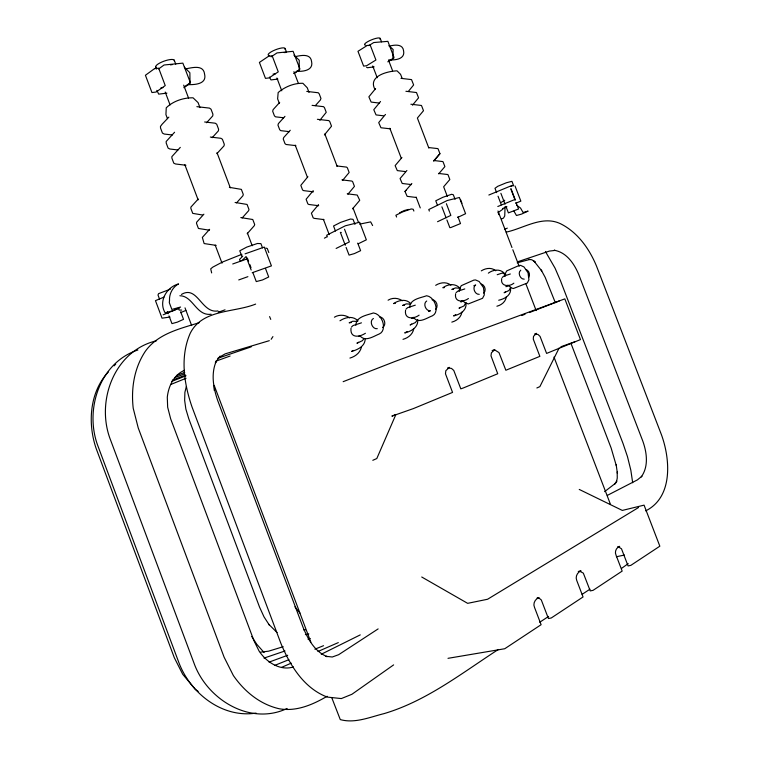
<?xml version="1.0" encoding="UTF-8"?>
<svg xmlns="http://www.w3.org/2000/svg" width="759" height="759" viewBox="0 0 759 759"><rect width="100%" height="100%" fill="white"/><g stroke="black" fill="none" stroke-linecap="round" stroke-linejoin="round"><path stroke-width="1.14" d="M214.171 390.268L214.351 385.743M510.56 288.05C511.481 295.232 504.726 298.885 498.71 300.232M504.858 276.304L505.039 274.122L506.67 270.935L518.985 265.527L520.56 265.375L523.966 266.921L528.065 272.823L528.909 279.815L527.325 283.022L513.407 288.505L511.699 288.059L507.837 285.166M504.868 276.181L505.039 274.122M466.007 303.23C466.813 310.668 459.84 314.492 453.597 315.934L455.779 314.624M459.242 291.295L459.47 289.008L461.282 285.659L473.806 280.118L475.504 279.938L479.157 281.513L483.492 287.642L484.299 294.938L482.534 298.315L468.265 303.951L464.593 302.424L462.516 300.45M417.754 319.672C418.418 327.385 411.217 331.389 404.718 332.945L407.099 331.55M409.746 307.556C409.661 299.055 420.657 297.983 426.624 295.744C430.799 296.314 433.636 300.042 435.135 303.714C436.643 307.68 436.899 313.78 432.364 315.829C426.624 317.964 418.598 324.178 413.522 317.461M351 328.239C349.937 338.021 358.741 337.584 365.411 333.277M365.174 338.486C365.402 346.132 357.859 349.671 351.588 351.436L353.324 350.44M355.857 325.26C355.962 316.522 367.128 315.222 373.39 312.955C377.811 313.458 380.923 317.309 382.498 321.199C384.13 325.45 384.12 331.873 379.282 333.969C373.371 336.322 365.107 342.394 359.794 335.601M405.553 310.26C404.168 319.207 413.257 319.435 419.11 315.156M455.618 293.752C454.157 302.186 462.943 302.575 468.426 298.515M501.737 278.553C500.02 286.247 509.033 287.272 513.852 283.192M186.334 386.568L184.902 392.299L184.646 400.354L185.86 409.054L188.801 418.807L259.569 607.162L264.047 616.925L269.208 624.885L268.819 624.353L277.035 632.513M506.376 296.731C505.674 301.731 501.576 305.033 496.898 306.228M510.655 287.281L509.052 290.479L504.109 292.746L505.447 291.94M465.865 302.518L464.081 305.877L459.005 308.22L460.447 307.367M461.908 312.177C461.036 317.395 456.719 320.829 451.823 322.129M413.75 328.894C412.697 334.358 408.133 337.935 402.991 339.349M361.436 347.072C360.164 352.793 355.335 356.531 349.918 358.077M528.795 277.348C530.484 274.54 528.957 270.327 525.759 269.436M559.108 348.087L539.877 386.635L536.85 387.972M271.172 339.282L272.917 336.598M507.107 285.621L505.959 286.684L508.663 285.564M351.455 327.072L353.049 325.564L361.445 322.841M462.06 300.82L460.808 301.949L463.55 300.811M416.549 321.048L415.344 322.566L410.097 324.994L411.682 324.074M406.018 309.131L407.621 307.661L415.306 305.165M413.238 317.3L411.862 318.495L413.702 317.736M435.713 309.311C438.74 306.257 436.463 299.862 432.061 299.748M456.093 292.661L457.696 291.238L464.764 288.942M363.656 339.121L362.318 340.725L356.92 343.239L358.646 342.252M483.768 293.107C486.519 290.412 484.944 285.09 481.329 284.027M502.211 277.5L503.805 276.105L510.333 273.99M438.702 173.858L444.888 166.6L443.247 162.293L442.905 161.582L433.522 160.481M416.425 197.492L407.137 196.344L405.002 191.467L405.98 190.329M405.002 191.467L411.843 183.46M439.945 153.688L433.759 160.936L439.945 153.688L438.304 149.39L437.943 148.622L428.569 147.54M399.623 212.824L404.262 210.509L408.646 209.408M406.89 170.5L400.059 178.545L402.223 183.469L411.501 184.598M352.546 208.858L359.747 200.3L357.223 195.054L347.252 193.811M401.938 157.549L395.126 165.623L397.308 170.604L405.42 171.572M347.973 194.162L354.444 186.391L352.679 181.752L351.901 181.078L341.939 179.864M318.514 204.617L311.399 213.194L313.163 217.833L314.122 218.336L323.97 219.607M342.688 180.291L349.149 172.483L347.385 167.853L346.578 167.113L336.635 165.917M412.469 105.188L418.57 97.835L416.473 92.532L405.913 91.279M385.468 114.429L378.703 122.597L380.952 127.759L390.392 128.831M408.285 91.516L413.636 84.961L411.53 79.6L400.961 78.348M313.211 190.661L306.105 199.266L307.869 203.905L308.856 204.475L318.695 205.727M307.907 176.705L300.82 185.348L302.585 189.987L303.591 190.613L313.42 191.847M380.534 101.507L373.779 109.704L376.047 114.913L383.371 115.785M375.601 88.585L368.865 96.82L371.142 102.085L379.538 103.091M247.187 233.734L254.293 225.698L254.682 224.541L252.775 219.512L240.812 217.586M324.406 134.931L331.522 126.193L329.767 121.573L328.875 120.615L317.395 119.305M242.216 217.899L248.62 210.698L248.971 209.465L247.073 204.446L235.091 202.463M319.852 120.292L326.237 112.323L324.482 107.702L323.571 106.677L312.082 105.359M315.308 105.672L320.307 100.103L320.962 98.461L319.207 93.841L318.268 92.759L306.778 91.412M209.617 229.313L202.349 237.425L204.124 243.554L216.182 245.394M236.533 202.881L242.946 195.708L243.269 194.399L241.371 189.38L229.379 187.35M290.251 130.254L283.714 137.531L283.23 139.001L284.986 143.631L286.067 144.485L295.858 145.633M284.967 116.326L278.42 123.584L277.955 125.121L279.71 129.751L280.821 130.662L289.511 131.658M203.896 214.18L196.628 222.254L196.524 223.431L198.431 228.459L209.342 230.195M198.194 199.057L190.907 207.093L190.841 208.345L192.739 213.374L202.501 215.006M279.682 102.418L273.126 109.638L272.68 111.241L274.435 115.871L275.574 116.839L283.695 117.768M216.894 153.65L224.057 145.804L224.285 144.248L222.396 139.239L220.888 138.29L210.347 137.047M212.197 137.673L218.393 130.852L218.601 129.22L216.704 124.21L215.177 123.195L204.645 121.981M206.552 122.759L212.738 115.909L212.918 114.201L211.021 109.201L209.465 108.101L196.885 106.668M180.291 147.379L171.866 156.639L171.895 158.138L173.783 163.157L175.509 163.972L185.927 165.253M174.579 132.246L166.164 141.516L166.212 143.09L168.109 148.109L169.864 149.001L177.948 149.978M108.528 371.758C89.59 391.919 87.456 423.19 96.156 448.503L174.323 657.721L182.739 674.315L195.272 689.314L198.137 691.421M114.106 365.838L115.691 364.149M168.868 117.123L162.122 124.21L160.462 126.411L160.538 128.062L162.435 133.072L164.219 134.039L172.293 134.988M241.874 260.735L246.077 256.551L251.172 270.024M245.062 253.857L264.303 247.083L271.428 265.887L252.197 272.718M502.97 209.105L497.885 212.767M501.291 202.33L504.735 200.224M604.61 491.642L615.606 483.179L614.724 483.995L616.697 481.045L616.336 482.658L617.257 478.047L617.19 471.918M158.65 68.927L164.058 64.999L182.862 63.139L190.148 82.048L189.902 83.035L184.428 86.801M621.507 568.415L628.234 563.633M393.617 664.893L351.92 694.276L341.332 698.574L327.262 697.085C303.875 688.185 289.976 665.387 280.849 643.281L191.98 406.852C183.925 383.342 179.911 356.616 190.281 333.163C202.473 309.036 233.943 312.803 255.641 304.093M183.887 87.693L190.016 83.443L189.873 72.76L184.361 67.2M271.105 56.859L277.007 52.902L293.097 51.318L299.871 68.775L299.596 69.686L293.648 73.509M498.359 649.467C461.747 673.167 426.586 700.993 384.12 713.602C370.003 717.075 354.908 723.716 340.279 719.589L331.692 697.502M539.734 622.238L548.605 616.403M582.106 594.354L589.98 589.164M378.134 628.907L338.637 654.704L332.262 657.009L325.934 656.288L327.195 656.687C314.862 651.687 308.002 639.287 303.164 627.579L217.786 400.771C213.497 388.333 210.793 374.263 216.078 361.692L215.347 362.698L220.11 356.142L219.304 357.233L225.224 353.836L269.312 340.677M294.492 73.139L299.141 70.141L299.255 60.236L293.913 55.132M382.527 327.527C386.872 325.042 384.462 317.12 379.633 316.949M368.817 45.644L373.732 42.542L387.887 41.347L393.997 57.39L393.712 58.244L387.773 61.84M389.737 60.597L392.83 58.718L393.134 49.496L388.921 45.635M638.537 507.515L487.572 599.259L467.648 603.339L421.729 577.001M520.769 270.185C517.325 272.5 520.2 279.53 524.213 279.17M426.71 301.01C422.592 303.439 425.837 311.456 430.429 310.773L428.569 311.541M359.462 336.019L358.618 336.503L360.459 335.725M373.4 318.486C368.865 320.962 372.337 329.567 377.28 328.685M324.406 238.165L326.465 237.045M645.691 510.864C673.205 497.211 670.377 459.024 661.364 434.527L596.555 266.21C589.382 248.838 577.798 232.444 560.664 223.801C542.457 215.015 523.871 228.355 506.262 232.112M184.484 370.316C173.858 374.737 168.451 386.284 167.293 397.194L167.654 407.185L170.671 418.854L253.933 640.681L259.104 651.099C266.333 662.047 280.062 671.203 293.496 666.933M181.448 294.435C197.52 284.853 201.524 313.752 217.909 310.934M327.157 696.259C312.651 704.741 296.494 711.762 279.331 708.783C260.071 704.418 244.417 691.506 233.355 675.529L224.123 657.209L138.223 427.915L133.214 408.266C130.965 388.561 134.144 368.229 145.216 351.474C157.815 333.618 179.779 328.808 199.389 322.622M607.323 495.399L637.351 479.916L641.896 476.235L641.27 476.88C648.822 466.472 646.858 452.449 642.797 441.074L578.804 274.72C574.345 263.904 566.594 252.254 554.174 250.261L555.095 250.413L549.421 251.077L517.543 261.817M321.266 654.239L360.259 634.885M336.123 248.44L349.349 241.922L344.529 229.227M358.239 243.791L366.35 239.825L359.662 222.235L345.354 225.784L326.702 235.224L327.338 236.903M437.554 221.713L450.846 215.385L446.387 203.706M457.554 217.491L465.59 213.696L459.394 197.501L447.269 200.509L428.769 209.531L429.357 211.068M501.576 218.962L503.483 218.089L504.726 215.973L505.077 206.562M504.469 229.417L507.325 228.127M287.139 708.47C249.977 726.088 206.78 699.305 193.934 662.949L110.7 440.4C95.378 401.881 113.983 350.753 156.582 340.744M334.406 317.196C339.112 314.302 345.212 314.7 349.671 317.86M372.802 460.305L376.806 458.54L395.904 414.48L391.872 416.141L413.427 408.57L452.554 392.412L445.486 373.808L445.827 370.724L449.356 367.375L447.592 368.03M339.956 320.782C345.373 317.158 353.182 315.526 358.03 320.943M388.086 300.194C392.45 297.481 398.162 297.737 402.279 300.792M281.58 667.36L291.219 663.157M317.974 651.478L338.315 642.598M435.685 285.318C440.296 282.405 446.425 281.551 450.893 285.185M481.291 270.859C485.694 268.079 491.566 267.168 495.779 270.783M488.341 273.145C493.663 269.198 501.319 268.572 505.38 274.53M473.825 285.754L475.665 284.967C471.899 287.338 474.954 294.834 479.242 294.331M497.202 274.711L502.363 273.031L505.779 274.549M163.925 297.13L155.462 300.649L162.047 318.182L169.978 317.044M180.557 312.651L185.841 310.45M488.843 195.025L512.002 185.462L513.511 185.708M163.147 314.824L178.991 308.296M497.809 206.495L515.105 199.418L510.902 188.45M502.572 208.545L506.936 206.78M515.655 203.251L520.845 201.135L515.019 185.964M170.87 384.443L186.05 378.276M274.777 665.377L288.866 659.685M314.881 649.192L323.552 645.691M171.705 381.407L185.983 375.79M343.153 381.682L395.439 361.284L564.819 298.875L580.464 339.586L546.603 353.419L540.066 336.408L538.055 334.501L535.285 333.979M521.756 315.516L525.067 314.235M529.469 312.528L559.222 300.991M172.369 380.193L185.623 375.107M174.579 377.64L184.522 373.94M534.753 333.988L536.48 333.343L533.511 336.341L533.283 339.15L539.867 356.351L505.855 370.25L498.986 352.593L495.238 350.25L492.145 350.611L494.764 349.633L491.405 352.821L490.988 355.819L497.733 373.751L463.464 387.906L460.808 388.845L453.787 370.468L451.52 368.438L448.341 367.944M137.882 350.003C99.258 362.669 84.211 410.391 98.063 446.358L179.001 662.949C190.661 693.479 222.378 718.356 256.03 713.099M269.037 662.133L287.708 655.273M176.999 375.231L184.741 372.432M215.717 361.237L230.091 356.037M241.893 254.303L222.34 262.092L212.843 267.102L210.708 268.838L211.657 272.927M238.743 279.929L247.899 276.665M560.901 346.749L574.876 341.749M232.719 263.98L247.396 258.772M217.729 358.324L251.201 346.854M263.999 658.11L285.004 650.975M283.211 646.725L268.553 651.184L260.46 652.19M308.012 639.173L310.27 638.49M220.034 311.75L218.241 312.272L225.015 309.824M359.614 224.133L370.658 221.884L372.612 225.527M170.424 289.141L158.555 293.657L158.005 295.052L159.504 299.037M517.192 262.823L529.754 259.464L528.53 259.398L531.765 259.749L535.171 261.978L533.966 261.068L541.793 270.963L541.176 269.986L545.19 277.367L555.332 302.67M510.892 186.401L512.002 186.107M617.845 546.774L619.676 546.376C616.251 547.486 614.382 551.859 616.023 555.095L622.162 571.1L593.035 590.36L590.236 590.91L583.32 573.121L579.743 571.242M616.403 556.755L624.448 555.028M578.273 571.48L581.052 570.891C577.381 572.153 575.151 576.688 576.688 580.322L583.054 596.963L551.233 617.997L548.406 618.519L541.319 599.971L539.137 598.177L537.676 597.95M305.374 634.638L308.847 633.917M537.068 598.007L538.947 597.637C535.171 598.917 532.657 603.661 534.507 607.38L541.11 624.695L504.754 648.736L448 658.328M170.452 64.876L172.568 64.534M351.161 322.547L349.159 322.812L352.821 321.228L356.939 321.427M166.914 93.129L158.716 94.135L156.838 90.368M277.841 79.078L270.954 79.923L269.445 77.171M374.159 66.887L367.451 67.731L366.569 67.238M160.936 87.845L162.995 87.598M187.435 84.6C194.484 84.885 207.15 84.315 204.569 74.069C203.478 64.354 191.989 67.712 185.642 68.889M273.041 74.116L275.375 73.832M296.551 71.232C302.945 71.763 313.638 70.464 311.588 61.593C310.687 53.206 300.763 55.369 295.156 56.688M389.215 59.885C395.145 60.284 405.315 59.202 403.598 50.862C402.858 43.624 394.329 44.781 389.339 46.195M404.49 305.203L402.649 305.431L406.293 303.875L410.097 304.112M395.401 303.353L393.541 303.581C398.741 300.137 406.226 298.391 410.809 303.761M453.531 289.255L451.833 289.454L455.447 287.917L458.977 288.183M444.556 287.566L442.839 287.756C448.379 283.648 456.339 283.098 460.637 289.17M179.874 295.754C193.109 295.887 196.239 316.247 211.144 314.254M284.141 52.551L285.574 52.504M181.714 310.08L179.143 310.089L178.327 307.926M303.505 629.771L305.554 629.799M410.866 104.23L421.425 105.463L421.852 106.421L423.494 110.71L417.384 118.034L428.826 148.033M438.474 173.431L447.876 174.551L448.189 175.206L449.831 179.513L443.645 186.771L447.355 196.467M618.272 546.803L621.488 548.776L628.082 565.939L630.843 565.36L659.837 546.186L644.068 505.143L622.314 510.418L579.24 489.432M265.859 248.07L267.301 248.525L268.819 252.548M516.49 205.063L520.56 208.099L523.084 212.492L528.103 211.106L521.49 214.114L516.452 215.509L513.938 211.135M299.938 613.082L294.919 606.83M264.104 652.55L256.684 644.173L251.741 636.478M545.427 251.495L555.047 268.145L560.436 280.612L623.054 443.579L627.475 456.643L630.833 470.219L632.683 482.771M460.438 199.437L461.965 203.289M269.606 316.588L270.754 319.387M513.606 185.689L511.936 181.325L506.319 182.777L497.8 186.287L494.982 188.308L496.652 192.653M570.977 343.419L611.147 448.047L616.308 465.675M511.016 189.408L515.19 200.3M516.025 202.473L518.539 209.01L508.407 212.89L505.902 206.363M500.883 193.298L505.058 204.18M498.027 196.211L501.319 204.807M497.97 211.011L511.964 247.519M512.818 249.73L519.184 266.324M525.968 284.027L536.158 310.583M553.975 357.053L610.407 504.194M455.087 199.37L453.322 194.75L451.624 194.295L442.801 197.321L435.761 200.784L437.535 205.423M458.009 216.837L460.504 223.563L450.903 227.51L449.85 227.662L446.918 219.987M402.118 78.234L400.562 74.325L397.052 70.843C387.517 71.185 367.498 76.128 375.06 89.59M380.306 38.633L381.53 41.84M388.485 60.056L392.583 70.777M441.89 206.837L446.074 217.795M372.716 65.957L377.223 77.75M389.832 128.252L401.331 158.365M416.141 197.131L420.258 207.919M413.883 211.049L413.2 209.256L411.16 208.962L402.46 211.96L395.904 215.233L396.587 217.036M309.008 92.38L307.243 87.759L302.888 83.291C294.094 83.016 284.815 86.83 278.173 92.532L277.623 98.841L279.378 103.461M324.843 133.982L337.176 166.392M353.058 208.127L358.466 222.321M354.956 224.351L353.049 219.342L350.449 219.028L340.639 222.368L333.543 225.992L335.459 231.03M285.156 48.576L286.56 52.267M293.923 71.65L298.382 83.367M357.736 243.127L360.61 250.669L354.425 253.582L349.083 255.109L346.104 247.443M340.364 232.349L345.279 245.28M276.912 78.006L281.769 90.795M295.204 145.092L307.518 177.53M323.391 219.294L329.207 234.597M262.529 247.889L260.916 243.63L257.415 243.487L246.77 247.102L239.759 250.812L241.789 256.163L242.766 256.172L239.54 259.426L240.205 261.191M265.47 268.43L268.705 276.978L262.538 279.948L256.267 281.58L253.032 273.022M199.968 107.617L198.08 102.617L193.061 97.816C183.574 97.607 173.033 101.099 166.24 107.825L165.936 114.618L167.445 118.622M217.017 152.692L230.309 187.805M247.415 233.022L252.216 245.726M174.247 60.17L175.756 64.173M183.678 85.16L188.536 98.025M247.377 258.051L248.582 261.257M249.796 264.474L251.011 267.68M155.785 67.039L156.544 69.031M165.215 92.048L170.073 104.913M184.854 164.731L198.127 199.873M215.205 245.129L222.017 263.155M185.006 307.86L191.676 325.573M214.18 385.344L310.858 642.152M180.67 311.759L183.526 319.34L177.283 322.158L171.961 323.619L169.01 315.896M167.378 311.551L168.194 313.723M616.166 464.688L617.409 473.436M498.511 212.966L498.672 214.636M365.534 45.17A8.463 1.926 -21.9 0 1 371.549 39.829A8.463 1.926 -21.9 0 1 379.984 39.288M269.54 55.587A9.08 2.239 -21 0 1 275.09 49.933A9.08 2.239 -21 0 1 284.976 49.269M156.449 67.513A9.858 2.628 -19.7 0 1 163.726 61.261A9.858 2.628 -19.7 0 1 174.247 60.9M341.256 232.415A6.233 0.683 -20.9 0 1 340.668 232.463M169.513 300.355L169.314 302.689L171.857 309.435L180.585 307.025L173.877 310.431L165.158 312.85C158.289 301.551 166.42 287.139 178.564 283.923C172.72 287.025 169.134 293.809 169.513 300.355M154.523 68.652L145.424 75.264L151.952 92.551L156.079 92.038L165.234 85.568L158.678 68.196L154.523 68.652M268.639 56.223L259.407 62.418L265.47 78.367L268.98 77.93L278.259 71.858L272.177 55.834L268.639 56.223M367.204 45.483L357.973 51.308L363.618 66.099L366.644 65.72L375.923 60.008L370.24 45.151L367.204 45.483"/></g></svg>
